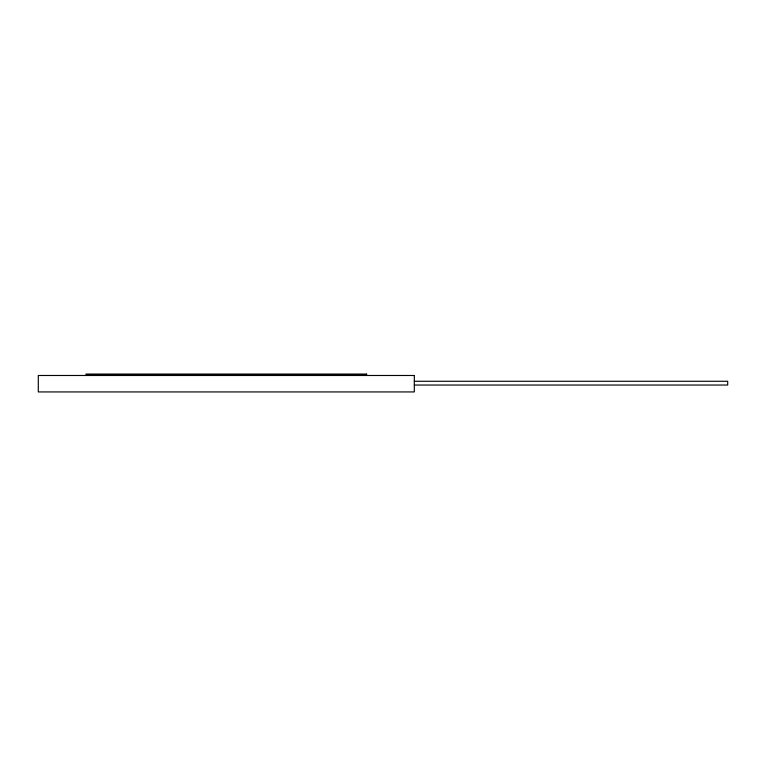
<?xml version="1.0" encoding="UTF-8"?>
<svg xmlns="http://www.w3.org/2000/svg" width="766" height="766" viewBox="0 0 766 766"><rect width="100%" height="100%" fill="white"/><g stroke="black" fill="none" stroke-linecap="round" stroke-linejoin="round"><path stroke-width="1.15" d="M414.32 381.276L727.7 381.276L727.7 385.039L414.32 385.039M366.608 374.067L86.022 374.067L86.022 375.168L366.608 375.168L366.608 374.067M414.32 375.484L38.3 375.484L38.3 391.933L414.32 391.933L414.32 375.484"/></g></svg>
